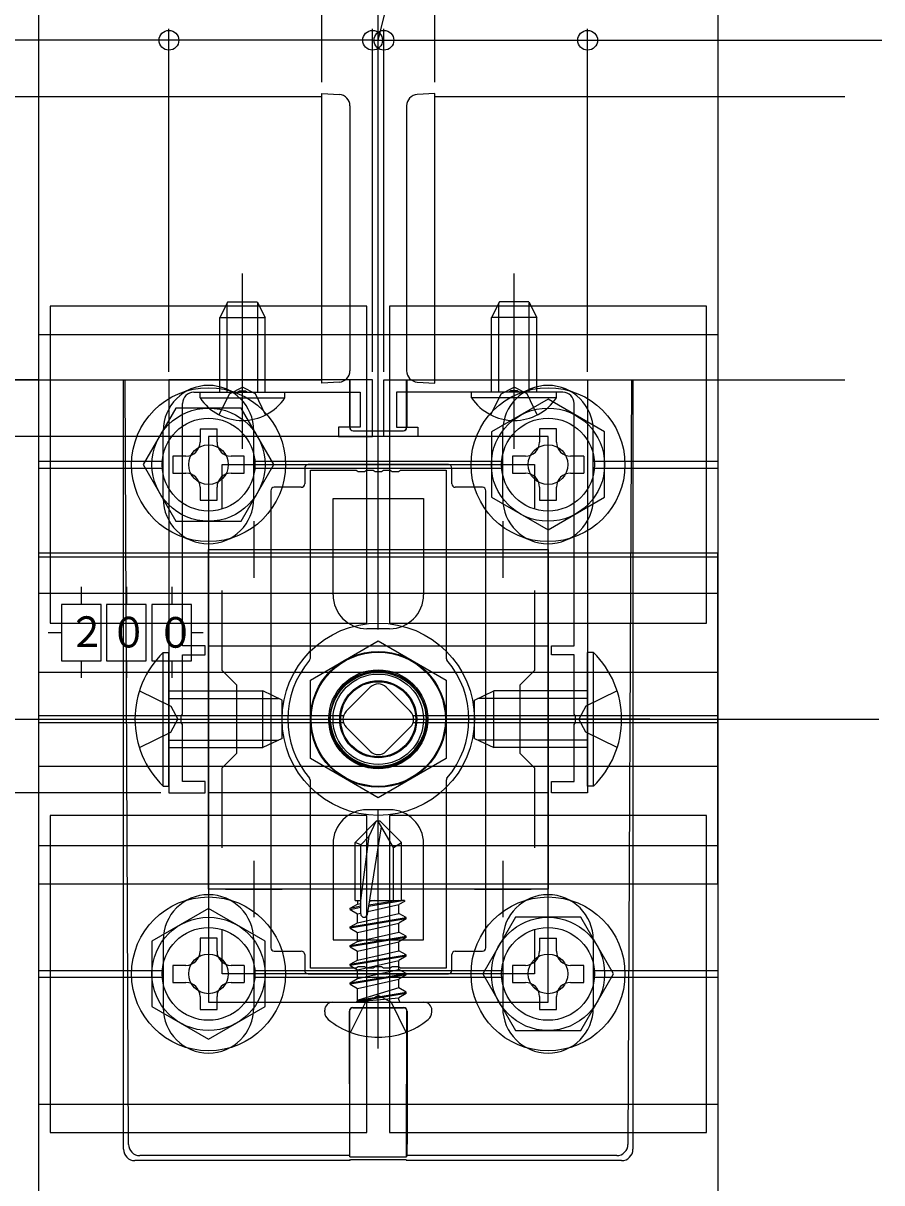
# Model space of a CAD drawing. Units: millimetres, scale not verified. Extents: x -875 to 875, y -1300 to 1292.
# Drawn here: x 720.6 to 796.5, y -395.7 to -293.2 of the extents above; entities that cross this region are included whole.
import ezdxf
from ezdxf.enums import TextEntityAlignment as Align

# ---------------------------------------------------------------- set-up
doc = ezdxf.new("R2010")
doc.units = ezdxf.units.MM
doc.header["$LTSCALE"] = 8
for name, color, linetype in [('0-2_YKK_11', 7, 'Continuous'), ('0-3_YKK_12', 2, 'Continuous'), ('0-4_YKK_13', 4, 'Continuous'), ('0-5_YKK_D', 6, 'Continuous'), ('0-7_YSS_K', 3, 'Continuous')]:
    doc.layers.add(name, color=color, linetype=linetype)
doc.styles.add('ＭＳ ゴシック', font='')
doc.styles.get('ＭＳ ゴシック').set_extended_font_data('MS Gothic')

msp = doc.modelspace()

# ---------------------------------------------------------------- linework, layer by layer
at = {"layer": '0-2_YKK_11'}
for p, q in [((741, -337.247), (741, -342.247)), ((763, -337.247), (763, -342.247)), ((738.5, -339.747), (743.5, -339.747)), ((760.5, -339.747), (765.5, -339.747)), ((741, -367.247), (741, -372.247)), ((763, -367.247), (763, -372.247)), ((738.5, -369.747), (743.5, -369.747)), ((760.5, -369.747), (765.5, -369.747))]:
    msp.add_line(p, q, dxfattribs=at)
for points in [[(733.5, -324.747), (733.5, -361.247), (736.7, -361.247), (736.7, -360.247), (734.7, -360.247), (734.7, -355.205), (734.58, -355.022), (734.58, -354.472), (734.7, -354.289), (734.7, -349.047), (736.7, -349.047), (736.7, -348.247), (734.7, -348.247), (734.7, -326.847)], [(735.7, -325.847), (739.542, -325.847), (739.725, -325.727), (740.275, -325.727), (740.458, -325.847), (750.4, -325.847), (750.4, -328.947), (748.5, -328.947), (748.5, -329.747), (751.5, -329.747), (751.5, -324.747), (733.5, -324.747)], [(768.3, -325.847), (764.458, -325.847), (764.275, -325.727), (763.725, -325.727), (763.542, -325.847), (753.6, -325.847), (753.6, -328.947), (755.5, -328.947), (755.5, -329.747), (752.5, -329.747), (752.5, -324.747), (770.5, -324.747)], [(770.5, -324.747), (770.5, -361.247), (767.3, -361.247), (767.3, -360.247), (769.3, -360.247), (769.3, -355.205), (769.42, -355.022), (769.42, -354.472), (769.3, -354.289), (769.3, -349.047), (767.3, -349.047), (767.3, -348.247), (769.3, -348.247), (769.3, -326.847)], [(738.2, -336.114), (738.2, -332.247), (765.8, -332.247), (765.8, -336.114)], [(738.2, -366.114), (738.2, -359.047), (739.5, -357.747), (739.5, -351.747), (738.2, -350.447), (738.2, -343.38)], [(765.8, -343.38), (765.8, -350.447), (764.5, -351.747), (764.5, -357.747), (765.8, -359.047), (765.8, -366.114)], [(765.8, -373.38), (765.8, -377.247), (738.2, -377.247), (738.2, -373.38)]]:
    msp.add_lwpolyline(points, dxfattribs=at)
msp.add_lwpolyline([(737, -329.747), (737, -379.747), (767, -379.747), (767, -329.747)], close=True, dxfattribs=at)
for centre, start, end in [((735.7, -326.847), 90.00001, 179.99999), ((768.3, -326.847), 0.00001, 89.99999)]:
    msp.add_arc(centre, 1, start, end, dxfattribs=at)
at = {"layer": '0-3_YKK_12'}
for p, q in [((747, -299.747), (-253, -299.747)), ((747, -324.747), (747, -299.747)), ((757, -324.747), (757, -299.747)), ((793.228, -299.747), (757, -299.747)), ((-253, -324.747), (747, -324.747)), ((757, -324.747), (793.228, -324.747))]:
    msp.add_line(p, q, dxfattribs=at)
msp.add_circle((752, -354.747), 6, dxfattribs=at)
at = {"layer": '0-4_YKK_13'}
for p, q in [((747, -299.447), (748.561, -299.542)), ((747, -325.047), (747, -299.447)), ((757, -299.447), (755.439, -299.542)), ((757, -325.047), (757, -299.447)), ((749.5, -300.54), (749.5, -300.84)), ((749.5, -300.84), (749.5, -323.654)), ((754.5, -300.54), (754.5, -300.84)), ((754.5, -300.84), (754.5, -323.654)), ((740, -330.847), (740, -315.347)), ((764, -330.847), (764, -315.347)), ((738.7, -317.847), (738, -319.247)), ((738.654, -325.847), (738.654, -317.938)), ((738.7, -317.847), (741.3, -317.847)), ((741.3, -317.847), (742, -319.247)), ((741.346, -325.847), (741.346, -317.938)), ((762.7, -317.847), (762, -319.247)), ((762.654, -325.847), (762.654, -317.938)), ((765.3, -317.847), (762.7, -317.847)), ((765.3, -317.847), (766, -319.247)), ((765.346, -325.847), (765.346, -317.938)), ((742, -325.847), (742, -319.247)), ((762, -325.847), (762, -319.247)), ((722, -320.747), (782, -320.747)), ((749.5, -323.654), (749.5, -323.953)), ((754.5, -323.654), (754.5, -323.953)), ((729.5, -392.748), (729.5, -324.747)), ((729.934, -392.31), (729.625, -324.747)), ((749.474, -324.747), (749.474, -328.964)), ((749.492, -328.947), (749.496, -324.747)), ((754.508, -328.947), (754.504, -324.747)), ((754.526, -324.747), (754.526, -328.964)), ((774.375, -324.747), (774.066, -392.31)), ((774.5, -324.747), (774.5, -392.748)), ((736.25, -326.356), (736.25, -325.847)), ((736.25, -325.847), (743.75, -325.847)), ((748.561, -324.951), (747, -325.047)), ((755.439, -324.951), (757, -325.047)), ((767.75, -325.847), (760.25, -325.847)), ((767.75, -326.356), (767.75, -325.847)), ((733, -335.247), (733, -329.247)), ((736.25, -329.097), (736.25, -330.247)), ((736.25, -329.097), (737.75, -329.097)), ((737.75, -330.247), (737.75, -329.097)), ((741, -335.247), (741, -329.247)), ((749.774, -329.264), (754.226, -329.264)), ((749.791, -329.247), (754.209, -329.247)), ((763, -335.247), (763, -329.247)), ((767.75, -329.097), (766.25, -329.097)), ((766.25, -329.097), (766.25, -330.247)), ((767.75, -330.247), (767.75, -329.097)), ((771, -335.247), (771, -329.247)), ((722, -331.947), (733, -331.947)), ((733.85, -331.497), (733.85, -332.997)), ((735, -331.497), (733.85, -331.497)), ((740.15, -331.497), (739, -331.497)), ((740.15, -332.997), (740.15, -331.497)), ((741, -331.947), (763, -331.947)), ((765, -331.497), (763.85, -331.497)), ((770.15, -331.497), (769, -331.497)), ((770.15, -331.497), (770.15, -332.997)), ((771, -331.947), (782, -331.947)), ((722, -332.547), (733, -332.547)), ((733.85, -332.997), (735, -332.997)), ((739, -332.997), (740.15, -332.997)), ((741, -332.547), (763, -332.547)), ((745.5, -332.547), (745.5, -333.947)), ((758.2, -332.247), (745.8, -332.247)), ((758.5, -333.947), (758.5, -332.547)), ((769, -332.997), (770.15, -332.997)), ((771, -332.547), (782, -332.547)), ((736.25, -334.247), (736.25, -335.397)), ((742.5, -334.547), (742.5, -374.947)), ((745.2, -334.247), (742.8, -334.247)), ((761.2, -334.247), (758.8, -334.247)), ((761.5, -374.947), (761.5, -334.547)), ((766.25, -334.247), (766.25, -335.397)), ((767.75, -335.397), (767.75, -334.247)), ((766.25, -335.397), (767.75, -335.397)), ((782, -340.387), (782, -340.039)), ((782, -369.277), (782, -340.387)), ((725.75, -343.037), (725.75, -344.597)), ((729.75, -343.037), (729.75, -344.597)), ((733.75, -343.037), (733.75, -344.597)), ((722, -343.597), (782, -343.597)), ((724, -347.097), (722.829, -347.097)), ((736.535, -347.097), (735.5, -347.097)), ((753, -346.747), (751, -346.747)), ((733.5, -360.647), (733.5, -348.847)), ((770.5, -360.647), (770.5, -348.847)), ((725.75, -349.597), (725.75, -351.072)), ((729.75, -349.597), (729.75, -351.072)), ((733.75, -349.597), (733.75, -351.072)), ((722, -350.597), (782, -350.597)), ((733.5, -352.247), (741.8, -352.247)), ((743.5, -353.047), (741.8, -352.247)), ((749.172, -354.04), (751.293, -351.918)), ((752.707, -351.918), (754.828, -354.04)), ((760.5, -353.047), (762.2, -352.247)), ((770.5, -352.247), (762.2, -352.247)), ((733.5, -352.901), (743.19, -352.901)), ((743.5, -356.447), (743.5, -353.047)), ((760.5, -356.447), (760.5, -353.047)), ((770.5, -352.901), (760.81, -352.901)), ((748.925, -354.447), (722, -354.447)), ((782, -354.447), (755.075, -354.447)), ((722, -355.047), (748.925, -355.047)), ((728, -354.747), (746, -354.747)), ((751.293, -357.575), (749.172, -355.454)), ((754.828, -355.454), (752.707, -357.575)), ((755.075, -355.047), (782, -355.047)), ((776, -354.747), (758, -354.747)), ((743.5, -356.447), (741.8, -357.247)), ((760.5, -356.447), (762.2, -357.247)), ((733.5, -356.592), (743.19, -356.592)), ((770.5, -356.592), (760.81, -356.592)), ((722, -358.897), (782, -358.897)), ((732.991, -360.647), (733.5, -360.647)), ((771.009, -360.647), (770.5, -360.647)), ((751.825, -363.747), (749.95, -365.622)), ((753, -362.747), (751, -362.747)), ((751.207, -365.072), (751.825, -363.747)), ((752.175, -363.747), (751.825, -363.747)), ((752, -383.847), (752, -362.745)), ((753.35, -366.085), (752, -363.747)), ((752.175, -363.747), (754.05, -365.622)), ((751.035, -371.999), (752.289, -364.248)), ((749.95, -370.747), (749.95, -365.622)), ((750.45, -365.829), (749.95, -365.622)), ((750.45, -370.747), (751.207, -365.072)), ((754.05, -370.747), (754.05, -365.622)), ((722, -365.897), (782, -365.897)), ((722, -369.277), (782, -369.277)), ((749.95, -370.747), (750.45, -370.747)), ((750.176, -370.747), (750.176, -371.076)), ((754.311, -370.771), (751.149, -371.298)), ((753.749, -370.747), (751.168, -371.177)), ((751.636, -370.747), (751.223, -370.84)), ((751.238, -370.747), (754.05, -370.747)), ((754.311, -370.837), (753.824, -371.118)), ((754.311, -370.771), (754.05, -370.747)), ((754.311, -370.771), (754.311, -370.771)), ((754.311, -370.771), (754.311, -370.837)), ((749.528, -371.45), (750.176, -371.076)), ((749.528, -371.45), (750.45, -371.242)), ((749.528, -371.568), (750.45, -371.36)), ((749.528, -371.568), (749.528, -371.45)), ((749.528, -371.568), (750.176, -371.942)), ((750.176, -371.076), (750.45, -371.015)), ((750.176, -371.942), (750.45, -371.88)), ((750.176, -372.724), (753.824, -371.9)), ((750.176, -372.724), (750.176, -371.942)), ((751.077, -371.738), (753.824, -371.118)), ((753.824, -371.9), (753.824, -371.118)), ((754.472, -372.274), (753.824, -371.9)), ((749.528, -373.098), (754.472, -372.274)), ((754.472, -372.392), (749.528, -373.216)), ((749.528, -373.098), (750.176, -372.724)), ((750.176, -373.59), (753.824, -372.766)), ((754.472, -372.392), (753.824, -372.766)), ((753.824, -373.548), (753.824, -372.766)), ((754.472, -372.392), (754.472, -372.274)), ((749.528, -373.216), (749.528, -373.098)), ((749.528, -373.216), (750.176, -373.59)), ((749.528, -374.746), (754.472, -373.922)), ((750.176, -374.372), (753.824, -373.548)), ((750.176, -374.372), (750.176, -373.59)), ((754.472, -373.922), (753.824, -373.548)), ((754.472, -374.04), (754.472, -373.922)), ((733, -374.247), (733, -380.247)), ((737.75, -374.097), (736.25, -374.097)), ((736.25, -374.097), (736.25, -375.247)), ((737.75, -375.247), (737.75, -374.097)), ((741, -374.247), (741, -380.247)), ((754.472, -374.04), (749.528, -374.864)), ((749.528, -374.746), (750.176, -374.372)), ((749.528, -374.864), (749.528, -374.746)), ((749.528, -374.864), (750.176, -375.237)), ((750.176, -375.237), (753.824, -374.414)), ((754.472, -374.04), (753.824, -374.414)), ((753.824, -375.196), (753.824, -374.414)), ((763, -374.247), (763, -380.247)), ((766.25, -374.097), (766.25, -375.247)), ((766.25, -374.097), (767.75, -374.097)), ((767.75, -375.247), (767.75, -374.097)), ((771, -374.247), (771, -380.247)), ((742.8, -375.247), (745.2, -375.247)), ((745.5, -375.547), (745.5, -376.947)), ((749.528, -376.394), (754.472, -375.57)), ((754.472, -375.688), (749.528, -376.512)), ((749.528, -376.394), (750.176, -376.02)), ((750.176, -376.02), (753.824, -375.196)), ((750.176, -376.02), (750.176, -375.237)), ((754.472, -375.57), (753.824, -375.196)), ((754.472, -375.688), (753.824, -376.061)), ((754.472, -375.688), (754.472, -375.57)), ((758.5, -376.947), (758.5, -375.547)), ((758.8, -375.247), (761.2, -375.247)), ((722, -376.947), (733, -376.947)), ((735, -376.497), (733.85, -376.497)), ((740.15, -376.497), (739, -376.497)), ((740.15, -376.497), (740.15, -377.997)), ((741, -376.947), (763, -376.947)), ((749.528, -376.512), (749.528, -376.394)), ((749.528, -376.512), (750.176, -376.885)), ((750.176, -376.885), (753.824, -376.061)), ((750.176, -377.668), (753.824, -376.844)), ((750.176, -377.668), (750.176, -376.885)), ((753.824, -376.844), (753.824, -376.061)), ((763.85, -376.497), (763.85, -377.997)), ((765, -376.497), (763.85, -376.497)), ((770.15, -376.497), (769, -376.497)), ((770.15, -377.997), (770.15, -376.497)), ((771, -376.947), (782, -376.947)), ((722, -377.547), (733, -377.547)), ((739, -377.997), (740.15, -377.997)), ((741, -377.547), (763, -377.547)), ((745.8, -377.247), (758.2, -377.247)), ((754.472, -377.335), (749.528, -378.159)), ((749.528, -378.042), (750.176, -377.668)), ((749.528, -378.159), (749.528, -378.042)), ((750.176, -378.533), (753.824, -377.709)), ((754.472, -377.335), (753.824, -377.709)), ((753.824, -378.492), (753.824, -377.709)), ((754.472, -377.335), (754.472, -377.218)), ((763.85, -377.997), (765, -377.997)), ((769, -377.997), (770.15, -377.997)), ((771, -377.547), (782, -377.547)), ((749.528, -378.159), (750.176, -378.533)), ((750.176, -379.547), (750.176, -378.533)), ((753.824, -378.492), (750.234, -379.572)), ((750.234, -379.572), (754.472, -378.866)), ((754.472, -378.983), (750.234, -379.69)), ((754.472, -378.983), (753.824, -379.357)), ((754.472, -378.983), (754.472, -378.866)), ((736.25, -379.247), (736.25, -380.397)), ((737.75, -380.397), (737.75, -379.247)), ((747.965, -379.747), (756.035, -379.747)), ((750.875, -379.747), (749.55, -382.404)), ((750.234, -379.69), (753.824, -379.357)), ((750.234, -379.69), (750.234, -379.572)), ((750.875, -379.747), (752, -379.149)), ((753.125, -379.747), (752, -379.149)), ((753.125, -379.747), (754.45, -382.404)), ((753.824, -379.547), (753.824, -379.357)), ((766.25, -379.247), (766.25, -380.397)), ((736.25, -380.397), (737.75, -380.397)), ((747.265, -380.609), (747.265, -380.447)), ((749.448, -380.529), (749.448, -392.306)), ((749.499, -393.409), (749.466, -380.548)), ((749.748, -380.229), (754.252, -380.229)), ((749.765, -380.247), (754.235, -380.247)), ((754.552, -380.529), (754.552, -392.306)), ((756.735, -380.609), (756.735, -380.447)), ((722, -388.747), (782, -388.747)), ((749.464, -393.305), (730.933, -393.305)), ((749.464, -393.305), (749.499, -393.409)), ((749.499, -393.409), (754.501, -393.409)), ((773.067, -393.305), (754.536, -393.305)), ((749.5, -393.747), (730.494, -393.747)), ((749.5, -393.747), (749.535, -393.641)), ((749.535, -393.641), (754.465, -393.641)), ((754.465, -393.641), (754.5, -393.747)), ((773.506, -393.747), (754.5, -393.747))]:
    msp.add_line(p, q, dxfattribs=at)
for points in [[(782, -256.047), (782, -453.447), (722, -453.447), (722, -256.047)], [(723, -346.247), (751, -346.247), (751, -318.247), (723, -318.247)], [(753, -346.247), (781, -346.247), (781, -318.247), (753, -318.247)], [(772, -329.36), (767, -326.473), (762, -329.36), (762, -335.134), (767, -338.02), (772, -335.134)], [(734.113, -327.247), (731.226, -332.247), (734.113, -337.247), (739.887, -337.247), (742.774, -332.247), (739.887, -327.247)], [(767, -339.747), (767, -369.747), (737, -369.747), (737, -339.747)], [(724, -349.597), (727.5, -349.597), (727.5, -344.597), (724, -344.597)], [(728, -349.597), (731.5, -349.597), (731.5, -344.597), (728, -344.597)], [(732, -349.597), (735.5, -349.597), (735.5, -344.597), (732, -344.597)], [(737, -361.247), (737, -348.247), (767, -348.247), (767, -361.247)], [(746, -351.283), (752, -347.819), (758, -351.283), (758, -358.211), (752, -361.675), (746, -358.211)], [(723, -391.247), (751, -391.247), (751, -363.247), (723, -363.247)], [(753, -391.247), (781, -391.247), (781, -363.247), (753, -363.247)], [(742, -374.36), (737, -371.473), (732, -374.36), (732, -380.134), (737, -383.02), (742, -380.134)], [(764.113, -372.247), (761.226, -377.247), (764.113, -382.247), (769.887, -382.247), (772.774, -377.247), (769.887, -372.247)]]:
    msp.add_lwpolyline(points, close=True, dxfattribs=at)
for points in [[(738, -325.847), (738, -319.247), (742, -319.247)], [(766, -325.847), (766, -319.247), (762, -319.247)], [(736.25, -326.356), (743.75, -326.356), (743.75, -325.847)], [(737.95, -327.856), (738.855, -326), (740, -325.392)], [(742.05, -327.856), (741.145, -326), (740, -325.392)], [(767.75, -326.356), (760.25, -326.356), (760.25, -325.847)], [(761.95, -327.856), (762.855, -326), (764, -325.392)], [(766.05, -327.856), (765.145, -326), (764, -325.392)], [(763.85, -331.497), (763.85, -332.997), (765, -332.997)], [(745.928, -349.538), (746, -349.343), (746, -332.747), (750.042, -332.747), (750.225, -332.867), (750.775, -332.867), (750.958, -332.747), (751.542, -332.747), (751.725, -332.867), (752.275, -332.867), (752.458, -332.747), (753.042, -332.747), (753.225, -332.867), (753.775, -332.867), (753.958, -332.747), (758, -332.747)], [(758, -332.747), (758, -349.343), (758.072, -349.538)], [(736.25, -335.397), (737.75, -335.397), (737.75, -334.247)], [(748, -343.747), (748, -335.247), (756, -335.247), (756, -343.747)], [(722, -340.387), (722, -340.039), (782, -340.039)], [(722, -369.277), (722, -340.387), (782, -340.387)], [(732.991, -360.647), (732.991, -348.847), (733.5, -348.847)], [(771.009, -360.647), (771.009, -348.847), (770.5, -348.847)], [(730.889, -352.247), (733.667, -353.602), (734.276, -354.747)], [(733.5, -357.247), (741.8, -357.247), (741.8, -352.247)], [(770.5, -357.247), (762.2, -357.247), (762.2, -352.247)], [(773.111, -352.247), (770.333, -353.602), (769.724, -354.747)], [(730.889, -357.247), (733.667, -355.892), (734.276, -354.747)], [(773.111, -357.247), (770.333, -355.892), (769.724, -354.747)], [(758.072, -359.955), (758, -360.15), (758, -376.747), (753.958, -376.747), (753.775, -376.627), (753.225, -376.627), (753.042, -376.747), (752.458, -376.747), (752.275, -376.627), (751.725, -376.627), (751.542, -376.747), (750.958, -376.747), (750.775, -376.627), (750.225, -376.627), (750.042, -376.747), (746, -376.747), (746, -360.15), (745.928, -359.955)], [(748, -365.747), (748, -374.247), (756, -374.247), (756, -365.747)], [(750.45, -371.952), (750.45, -365.829), (751.207, -365.072)], [(753.35, -370.747), (753.35, -366.085), (754.05, -365.622)], [(733.85, -376.497), (733.85, -377.997), (735, -377.997)], [(749.528, -378.042), (754.472, -377.218), (753.824, -376.844)], [(754.472, -378.983), (754.472, -378.866), (753.824, -378.492)], [(766.25, -380.397), (767.75, -380.397), (767.75, -379.247)], [(754.536, -393.305), (754.501, -393.409), (754.534, -380.548)]]:
    msp.add_lwpolyline(points, dxfattribs=at)
for centre, radius in [((737, -332.247), 6.8), ((767, -332.247), 6.8), ((737, -332.247), 5), ((767, -332.247), 5), ((737, -332.247), 4.1), ((767, -332.247), 4.1), ((737, -332.247), 1.75), ((767, -332.247), 1.75), ((752, -354.747), 8.5), ((752, -354.747), 8.5), ((752, -354.747), 5.928), ((752, -354.747), 4.375), ((752, -354.747), 4.25), ((752, -354.747), 4.25), ((752, -354.843), 4.245), ((752, -354.747), 4), ((752, -354.747), 4), ((752, -354.747), 4), ((752, -354.747), 3.4), ((752, -354.747), 3.324), ((752, -354.747), 3.32), ((737, -377.247), 6.8), ((767, -377.247), 6.8), ((737, -377.247), 5), ((767, -377.247), 5), ((737, -377.247), 4.1), ((767, -377.247), 4.1), ((737, -377.247), 1.75), ((767, -377.247), 1.75)]:
    msp.add_circle(centre, radius, dxfattribs=at)
for centre, radius, start, end in [((748.5, -300.54), 1, 0, 86.5), ((755.5, -300.54), 1, 93.5, 180), ((748.5, -323.953), 1, 273.5, 0), ((755.5, -323.953), 1, 180, 266.5), ((737, -329.247), 4, 0, 180), ((767, -329.247), 4, 0, 180), ((740, -323.82), 4.527, 214.06671, 325.93329), ((764, -323.82), 4.527, 214.06671, 325.93329), ((735, -330.247), 1.25, 270, 0), ((739, -330.247), 1.25, 180, 270), ((765, -330.247), 1.25, 270, 0), ((769, -330.247), 1.25, 180, 270), ((735, -334.247), 1.25, 0, 90), ((739, -334.247), 1.25, 90, 180), ((765, -334.247), 1.25, 0, 90), ((769, -334.247), 1.25, 90, 180), ((737, -335.247), 4, 180, 0), ((767, -335.247), 4, 180, 0), ((751, -343.747), 3, 180.00001, 269.99999), ((753, -343.747), 3, 270.00001, 359.99999), ((738.732, -354.747), 8.232, 134.2189, 225.7811), ((765.268, -354.747), 8.232, 314.2189, 45.7811), ((752, -354.747), 8, 139.3793, 220.6207), ((752, -354.747), 8, 319.3793, 40.6207), ((752, -354.747), 4.25, 359.99999, 180.00001), ((752, -352.625), 1, 45, 135), ((749.879, -354.747), 1, 135, 225), ((754.121, -354.747), 1, 315, 45), ((751.999, -354.645), 4.25, 183.27666, 357.50585), ((752, -356.868), 1, 225, 315), ((751, -365.747), 3, 90.00001, 179.99999), ((753, -365.747), 3, 0.00001, 89.99999), ((737, -374.247), 4, 0, 180), ((767, -374.247), 4, 0, 180), ((750.744, -371.952), 0.294, 180, 270), ((750.744, -371.952), 0.294, 270, 350.8071), ((735, -375.247), 1.25, 270, 0), ((739, -375.247), 1.25, 180, 270), ((765, -375.247), 1.25, 270, 0), ((769, -375.247), 1.25, 180, 270), ((735, -379.247), 1.25, 0, 90), ((739, -379.247), 1.25, 90, 180), ((765, -379.247), 1.25, 0, 90), ((769, -379.247), 1.25, 90, 180), ((747.965, -380.447), 0.7, 90, 180), ((749.976, -379.547), 0.2, 270, 360), ((754.024, -379.547), 0.2, 180, 270), ((756.035, -380.447), 0.7, 0, 90), ((737, -380.247), 4, 180, 0), ((748.127, -380.609), 0.862, 180, 230.87645), ((755.873, -380.609), 0.862, 309.12355, 0), ((767, -380.247), 4, 180, 0), ((752, -375.847), 7, 230.87645, 270), ((752, -375.847), 7, 270, 309.12355), ((730.936, -392.303), 1.002, 180.44387, 269.81844), ((773.064, -392.303), 1.002, 270.18156, 359.55613)]:
    msp.add_arc(centre, radius, start, end, dxfattribs=at)
for centre, major_axis, ratio, start_param, end_param in [((749.774, -328.964), (-0.212, -0.212), 0.999695, 5.4979394, 7.0684312), ((749.792, -328.946), (0.133, 0.27), 0.998319, 2.0276261, 3.5981179), ((754.208, -328.946), (-0.133, 0.27), 0.998319, 2.6850674, 4.2555592), ((754.226, -328.964), (0.212, -0.212), 0.999695, 5.4979394, 7.0684312), ((745.8, -332.547), (-0.212, 0.212), 0.999695, 5.4979394, 7.0684312), ((758.2, -332.547), (0.212, 0.212), 0.999695, 5.4979394, 7.0684312), ((745.2, -333.947), (0.212, -0.212), 0.999695, 5.4979394, 7.0684312), ((758.8, -333.947), (-0.212, -0.212), 0.999695, 5.4979394, 7.0684312), ((742.8, -334.547), (-0.212, 0.212), 0.999695, 5.4979394, 7.0684312), ((761.2, -334.547), (0.212, 0.212), 0.999695, 5.4979394, 7.0684312), ((742.8, -374.947), (-0.212, -0.212), 0.999695, 5.4979394, 7.0684312), ((761.2, -374.947), (0.212, -0.212), 0.999695, 5.4979394, 7.0684312), ((745.2, -375.547), (0.212, 0.212), 0.999695, 5.4979394, 7.0684312), ((758.8, -375.547), (-0.212, 0.212), 0.999695, 5.4979394, 7.0684312), ((745.8, -376.947), (-0.212, -0.212), 0.999695, 5.4979394, 7.0684312), ((758.2, -376.947), (0.212, -0.212), 0.999695, 5.4979394, 7.0684312), ((749.748, -380.529), (0.212, -0.212), 0.999695, 2.3563468, 3.9268385), ((749.766, -380.548), (-0.123, 0.275), 0.996125, 5.8635017, 7.4339934), ((754.234, -380.548), (0.123, 0.275), 0.996125, 5.1323772, 6.702869), ((754.252, -380.529), (-0.212, -0.212), 0.999695, 2.3563468, 3.9268385), ((749.465, -392.306), (0, 1), 0.017455, 1.5707963, 3.0892328), ((754.535, -392.306), (0, 1), 0.017455, 3.1939525, 4.712389), ((730.501, -392.741), (0.487, 0.883), 0.991424, 2.0784135, 3.641926), ((773.499, -392.741), (-0.487, 0.883), 0.991424, 2.6412593, 4.2047718)]:
    msp.add_ellipse(centre, major_axis=major_axis, ratio=ratio, start_param=start_param, end_param=end_param, dxfattribs=at)
at = {"layer": '0-5_YKK_D'}
for p, q in [((752, -346.819), (752, -193.747)), ((752, -346.819), (752, -193.747)), ((747, -298.447), (747, -223.747)), ((757, -298.447), (757, -223.747)), ((733.5, -324.047), (733.5, -293.747)), ((751.5, -324.047), (751.5, -293.747)), ((751.5, -306.747), (751.5, -293.747)), ((752.5, -324.047), (752.5, -293.747)), ((752.5, -306.747), (752.5, -293.747)), ((770.5, -324.047), (770.5, -293.747)), ((751.5, -294.747), (748, -294.747)), ((751.5, -294.747), (752.5, -294.747)), ((751.5, -294.747), (752.5, -294.747)), ((752.5, -294.747), (756, -294.747)), ((722, -324.747), (661, -324.747)), ((722, -324.747), (691, -324.747)), ((736.3, -329.747), (691, -329.747)), ((732.8, -361.247), (661, -361.247))]:
    msp.add_line(p, q, dxfattribs=at)
for points in [[(752, -294.747), (757.019, -274.747), (765.536, -274.747)], [(751.5, -294.747), (733.5, -294.747), (698.488, -294.747)], [(752.5, -294.747), (770.5, -294.747), (796.494, -294.747)]]:
    msp.add_lwpolyline(points, dxfattribs=at)
for centre in [(733.5, -294.747), (751.5, -294.747), (751.5, -294.747), (752.5, -294.747), (752.5, -294.747), (770.5, -294.747)]:
    msp.add_circle(centre, 0.875, dxfattribs=at)
at = {"layer": '0-7_YSS_K'}
msp.add_line((-198, -354.747), (796.228, -354.747), dxfattribs=at)

# ---------------------------------------------------------------- texts
at = {"layer": '0-4_YKK_13', "style": 'ＭＳ ゴシック', "width": 0.9}
for s, p in [('２', (724.594, -349.179)), ('０', (728.283, -349.218)), ('０', (732.42, -349.237))]:
    msp.add_text(s, height=2.711, dxfattribs=at).set_placement(p, align=Align.BOTTOM_LEFT)

doc.saveas('drawing.dxf')
